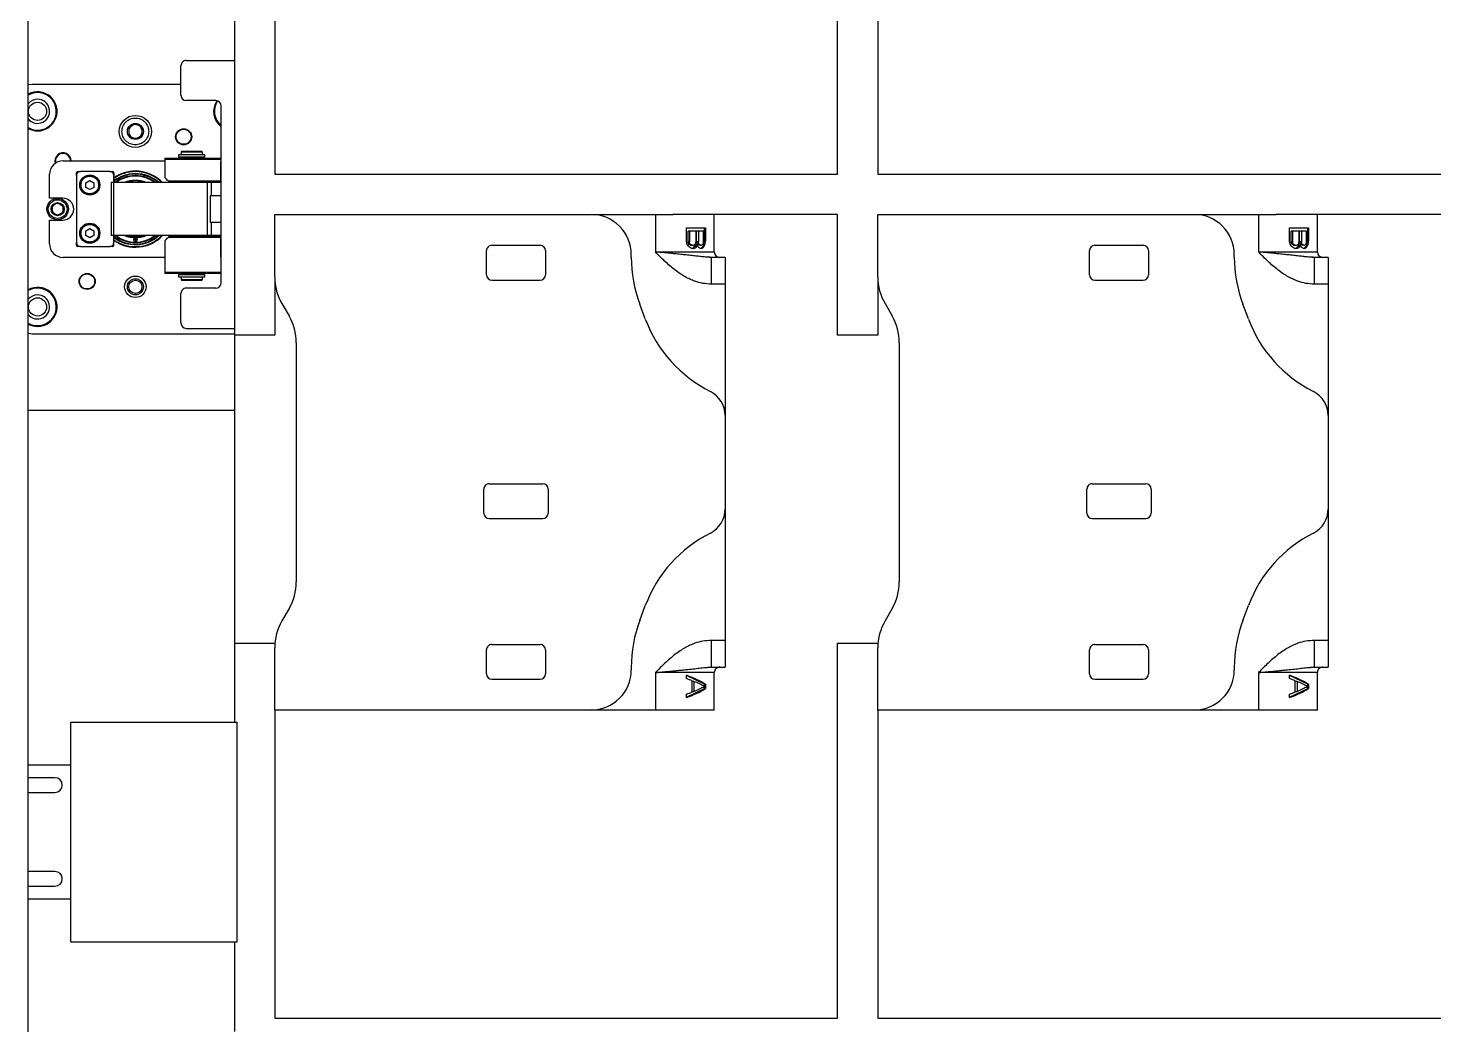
# Model space of a CAD drawing. Header units: millimetres. Extents: x 914 to 910632, y -176 to 682692.
# Drawn here: x 2352.36 to 2360.64, y 1805.69 to 1811.55 of the extents above; entities that cross this region are included whole.
import ezdxf

# ---------------------------------------------------------------- set-up
doc = ezdxf.new("R2010")
doc.units = ezdxf.units.MM
doc.layers.add('画图', color=3, linetype='Continuous', lineweight=30)

# ---------------------------------------------------------------- blocks, each defined once
blk = doc.blocks.new('SDHGSJH')
at = {"color": 7, "linetype": 'Continuous', "lineweight": 30}
for p, q in [((1100, 329.05), (1100, -342.29)), ((1023, 273.71), (1023, 307.21)), ((783, 302.21), (573, 302.21)), ((783, 187.21), (783, 302.21)), ((798, 302.21), (798, 162.21)), ((1008, 302.21), (798, 302.21)), ((1008, 187.21), (1008, 302.21)), ((1022.02, 273.71), (1022.02, 191.71)), ((1084.02, 273.71), (1022.02, 273.71)), ((1084.02, 273.71), (1084.02, 191.71)), ((1100, 257.71), (1084.02, 257.71)), ((1100, 252.96), (1090.02, 252.96)), ((1090.02, 247.46), (1100, 247.46)), ((1100, 217.96), (1090.02, 217.96)), ((1090.02, 212.46), (1100, 212.46)), ((1100, 207.71), (1084.02, 207.71)), ((1084.02, 191.71), (1022.02, 191.71)), ((1023, 162.21), (1023, 191.71)), ((619, 187.21), (619, 173.21)), ((619, 187.21), (641, 187.21)), ((641, 173.21), (641, 187.21)), ((641, 187.21), (665, 187.21)), ((665, 187.21), (783, 187.21)), ((783, 187.21), (783, 163.93)), ((844, 187.21), (844, 173.21)), ((844, 187.21), (866, 187.21)), ((866, 173.21), (866, 187.21)), ((866, 187.21), (890, 187.21)), ((890, 187.21), (1008, 187.21)), ((1008, 187.21), (1008, 163.93)), ((622.32, 177.55), (622.32, 179.21)), ((622.32, 179.21), (622.62, 179.21)), ((629.39, 182.4), (622.62, 179.21)), ((622.62, 179.21), (622.62, 177.55)), ((626.61, 176.5), (626.61, 180.25)), ((627.27, 180.25), (626.61, 180.25)), ((627.27, 180.46), (627.27, 176.3)), ((629.39, 182.55), (629.39, 181.3)), ((847.32, 177.55), (847.32, 179.21)), ((847.32, 179.21), (847.62, 179.21)), ((854.39, 182.4), (847.62, 179.21)), ((847.62, 179.21), (847.62, 177.55)), ((851.61, 176.5), (851.61, 180.25)), ((852.27, 180.25), (851.61, 180.25)), ((852.27, 180.46), (852.27, 176.3)), ((854.39, 182.55), (854.39, 181.3)), ((622.62, 177.55), (622.32, 177.55)), ((622.62, 177.55), (629.39, 174.35)), ((626.61, 176.5), (627.27, 176.5)), ((629.39, 175.46), (629.39, 174.21)), ((682, 164.71), (682, 173.71)), ((702, 175.71), (684, 175.71)), ((704, 173.71), (704, 164.71)), ((847.62, 177.55), (847.32, 177.55)), ((847.62, 177.55), (854.39, 174.35)), ((851.61, 176.5), (852.27, 176.5)), ((854.39, 175.46), (854.39, 174.21)), ((907, 164.71), (907, 173.71)), ((927, 175.71), (909, 175.71)), ((929, 173.71), (929, 164.71)), ((620.22, 171.21), (615, 171.21)), ((615, 161.21), (615, 171.21)), ((621.67, 171.27), (620.22, 171.02)), ((620.22, 161.21), (620.22, 171.21)), ((621.62, 171.29), (620.54, 171.23)), ((650, 171.28), (650, 172.21)), ((845.22, 171.21), (840, 171.21)), ((840, 161.21), (840, 171.21)), ((846.67, 171.27), (845.22, 171.02)), ((845.22, 161.21), (845.22, 171.21)), ((846.62, 171.29), (845.54, 171.23)), ((875, 171.28), (875, 172.21)), ((615, 161.21), (620.22, 161.21)), ((615, 112.21), (615, 161.21)), ((702, 162.71), (684, 162.71)), ((798, 162.21), (783, 162.21)), ((840, 161.21), (845.22, 161.21)), ((840, 112.21), (840, 161.21)), ((927, 162.71), (909, 162.71)), ((1023, 162.21), (1008, 162.21)), ((1023, 47.21), (1023, 162.21)), ((646.82, 153.72), (644.75, 148.2)), ((777.68, 149.35), (780.32, 153.93)), ((871.82, 153.72), (869.75, 148.2)), ((1002.68, 149.35), (1005.32, 153.93)), ((775, 50.07), (775, 139.35)), ((1000, 50.07), (1000, 139.35)), ((703, 115.71), (683, 115.71)), ((928, 115.71), (908, 115.71)), ((615, 77.21), (615, 112.21)), ((681, 104.71), (681, 113.71)), ((705, 113.71), (705, 104.71)), ((840, 77.21), (840, 112.21)), ((906, 104.71), (906, 113.71)), ((930, 113.71), (930, 104.71)), ((703, 102.71), (683, 102.71)), ((928, 102.71), (908, 102.71)), ((615, 28.21), (615, 77.21)), ((840, 28.21), (840, 77.21)), ((1100, 75.21), (1023, 75.21)), ((783, 25.5), (783, 47.21)), ((783, 47.21), (798, 47.21)), ((798, 47.21), (798, 2.21)), ((1008, 25.5), (1008, 47.21)), ((1008, 47.21), (1023, 47.21)), ((1023, -152.79), (1023, 47.21)), ((1098.5, 46.71), (1023, 46.71)), ((1041, 44.71), (1023, 44.71)), ((1043, 42.71), (1043, 31.71)), ((1100, 46.57), (1098.5, 46.71)), ((644.75, 41.22), (646.82, 35.7)), ((780.32, 35.5), (777.68, 40.07)), ((869.75, 41.22), (871.82, 35.7)), ((1005.32, 35.5), (1002.68, 40.07)), ((615, 28.21), (620.22, 28.21)), ((615, 18.21), (615, 28.21)), ((620.22, 18.21), (620.22, 28.21)), ((702, 26.71), (684, 26.71)), ((840, 28.21), (845.22, 28.21)), ((840, 18.21), (840, 28.21)), ((845.22, 18.21), (845.22, 28.21)), ((927, 26.71), (909, 26.71)), ((1028, 27.71), (1028, -38.29)), ((1030, 29.71), (1041, 29.71)), ((1035.23, 26.71), (1035.02, 26.51)), ((1035.02, 26.51), (1035.02, 25.46)), ((1042.97, 26.51), (1035.02, 26.51)), ((1042.78, 26.71), (1035.23, 26.71)), ((1042.97, 26.51), (1042.78, 26.71)), ((1042.97, 25.46), (1042.97, 26.51)), ((682, 15.71), (682, 24.71)), ((704, 24.71), (704, 15.71)), ((783, 25.5), (783, 2.21)), ((907, 15.71), (907, 24.71)), ((929, 24.71), (929, 15.71)), ((1008, 25.5), (1008, 2.21)), ((1028, 24.21), (1049, 24.21)), ((1049, 23.71), (1028, 23.71)), ((1034.12, 25.46), (1034.12, 24.66)), ((1043.88, 25.46), (1034.12, 25.46)), ((1043.88, 24.66), (1034.12, 24.66)), ((1035.02, 24.46), (1035.02, 24.21)), ((1042.97, 24.46), (1035.02, 24.46)), ((1035.25, 24.66), (1035.25, 24.46)), ((1042.75, 24.46), (1042.75, 24.66)), ((1042.97, 24.21), (1042.97, 24.46)), ((1043.88, 24.66), (1043.88, 25.46)), ((1049, 23.71), (1049, 24.21)), ((1049, 12), (1049, 23.71)), ((615, 18.21), (620.22, 18.21)), ((619, 16.21), (619, 2.21)), ((620.22, 18.4), (621.67, 18.15)), ((641, 2.21), (641, 16.21)), ((650, 18.15), (650, 17.21)), ((840, 18.21), (845.22, 18.21)), ((844, 16.21), (844, 2.21)), ((845.22, 18.4), (846.67, 18.15)), ((866, 2.21), (866, 16.21)), ((875, 18.15), (875, 17.21)), ((1028.28, 17.86), (1028, 18.15)), ((1028, 17.86), (1028.28, 17.86)), ((1028.28, 10.86), (1028.28, 17.86)), ((1049, 18.21), (1087, 18.21)), ((622.32, 7.21), (622.32, 12.21)), ((622.62, 12.21), (622.32, 12.21)), ((622.77, 13.25), (622.43, 13.25)), ((622.77, 13.25), (622.62, 12.21)), ((622.62, 12.21), (622.62, 7.21)), ((623.22, 14.09), (622.77, 13.25)), ((623.22, 14.09), (622.79, 14.09)), ((623.04, 12.42), (623.04, 8.46)), ((623.82, 14.71), (623.22, 14.09)), ((623.82, 14.71), (623.29, 14.71)), ((623.68, 14.92), (624.22, 14.92)), ((624.08, 13.67), (623.81, 13.67)), ((624.24, 14.91), (623.82, 14.71)), ((624.08, 13.67), (624.72, 13.67)), ((624.5, 13.46), (625.17, 13.46)), ((624.72, 13.67), (625.17, 13.46)), ((624.78, 13.05), (625.47, 13.05)), ((624.93, 8.46), (624.93, 12.42)), ((624.93, 12.42), (625.62, 12.42)), ((625.17, 13.46), (625.47, 13.05)), ((625.37, 13.67), (625.52, 14.09)), ((625.37, 13.67), (626.08, 13.67)), ((625.47, 13.05), (625.62, 12.42)), ((626.23, 14.09), (625.52, 14.09)), ((625.62, 12.42), (625.62, 8.46)), ((625.82, 12.42), (625.82, 8.46)), ((626.23, 14.09), (626.08, 13.67)), ((626.83, 14.71), (626.14, 14.71)), ((626.83, 14.71), (626.23, 14.09)), ((626.61, 14.92), (627.44, 14.92)), ((627.27, 13.67), (626.78, 13.67)), ((627.28, 14.92), (626.83, 14.71)), ((627.88, 13.67), (627.27, 13.67)), ((627.78, 13.46), (628.33, 13.46)), ((627.88, 13.67), (628.33, 13.46)), ((628.13, 13.05), (628.63, 13.05)), ((628.3, 8.46), (628.3, 12.42)), ((628.3, 12.42), (628.78, 12.42)), ((628.33, 13.46), (628.63, 13.05)), ((628.63, 13.05), (628.78, 12.42)), ((628.78, 12.42), (628.78, 8.46)), ((629.39, 12.21), (629.39, 7.21)), ((702, 13.71), (684, 13.71)), ((847.32, 7.21), (847.32, 12.21)), ((847.62, 12.21), (847.32, 12.21)), ((847.77, 13.25), (847.43, 13.25)), ((847.77, 13.25), (847.62, 12.21)), ((847.62, 12.21), (847.62, 7.21)), ((848.22, 14.09), (847.77, 13.25)), ((848.22, 14.09), (847.79, 14.09)), ((848.04, 12.42), (848.04, 8.46)), ((848.82, 14.71), (848.22, 14.09)), ((848.82, 14.71), (848.29, 14.71)), ((848.68, 14.92), (849.22, 14.92)), ((849.08, 13.67), (848.81, 13.67)), ((849.24, 14.91), (848.82, 14.71)), ((849.08, 13.67), (849.72, 13.67)), ((849.5, 13.46), (850.17, 13.46)), ((849.72, 13.67), (850.17, 13.46)), ((849.78, 13.05), (850.47, 13.05)), ((849.93, 8.46), (849.93, 12.42)), ((849.93, 12.42), (850.62, 12.42)), ((850.17, 13.46), (850.47, 13.05)), ((850.37, 13.67), (850.52, 14.09)), ((850.37, 13.67), (851.08, 13.67)), ((850.47, 13.05), (850.62, 12.42)), ((851.23, 14.09), (850.52, 14.09)), ((850.62, 12.42), (850.62, 8.46)), ((850.82, 12.42), (850.82, 8.46)), ((851.23, 14.09), (851.08, 13.67)), ((851.83, 14.71), (851.14, 14.71)), ((851.83, 14.71), (851.23, 14.09)), ((851.61, 14.92), (852.44, 14.92)), ((852.27, 13.67), (851.78, 13.67)), ((852.28, 14.92), (851.83, 14.71)), ((852.88, 13.67), (852.27, 13.67)), ((852.78, 13.46), (853.33, 13.46)), ((852.88, 13.67), (853.33, 13.46)), ((853.13, 13.05), (853.63, 13.05)), ((853.3, 8.46), (853.3, 12.42)), ((853.3, 12.42), (853.78, 12.42)), ((853.33, 13.46), (853.63, 13.05)), ((853.63, 13.05), (853.78, 12.42)), ((853.78, 12.42), (853.78, 8.46)), ((854.39, 12.21), (854.39, 7.21)), ((927, 13.71), (909, 13.71)), ((1028, 10.58), (1028.28, 10.86)), ((1028, 10.86), (1028.28, 10.86)), ((1028.18, 10.76), (1047.81, 10.76)), ((1047.4, 10.26), (1047.81, 10.76)), ((1068, 13.71), (1068, 12.71)), ((1068, 12.71), (1068, 10.11)), ((1068.5, 14.21), (1069.5, 14.21)), ((1080.5, 14.21), (1069.5, 14.21)), ((1075.5, 10.08), (1077, 10.94)), ((1077, 10.94), (1078.5, 10.08)), ((1080.5, 14.21), (1081.5, 14.21)), ((1082, 13.71), (1082, 12.71)), ((1082, -12.29), (1082, 12.71)), ((1092, 13.21), (1092, 4.31)), ((629.39, 7.21), (622.32, 7.21)), ((623.04, 8.46), (624.93, 8.46)), ((624.93, 8.46), (625.62, 8.46)), ((625.82, 8.46), (628.3, 8.46)), ((628.3, 8.46), (628.78, 8.46)), ((854.39, 7.21), (847.32, 7.21)), ((848.04, 8.46), (849.93, 8.46)), ((849.93, 8.46), (850.62, 8.46)), ((850.82, 8.46), (853.3, 8.46)), ((853.3, 8.46), (853.78, 8.46)), ((1047.4, 10.26), (1028, 10.26)), ((1028, 10.11), (1031.78, 10.11)), ((1031.78, 5.21), (1031.78, 10.11)), ((1031.78, 10.11), (1033.04, 10.11)), ((1033.04, 10.11), (1033.04, -9.69)), ((1033.04, 10.11), (1067.99, 10.11)), ((1035.02, 10.26), (1035.02, 10.11)), ((1042.97, 10.11), (1042.97, 10.26)), ((1047.28, 10.11), (1047.4, 10.26)), ((1067.99, 10.11), (1067.99, -9.69)), ((1067.99, 10.11), (1069.05, 10.11)), ((1069.05, -9.69), (1069.05, 10.11)), ((1075.5, 8.35), (1075.5, 10.08)), ((1077, 7.48), (1075.5, 8.35)), ((1078.5, 8.35), (1077, 7.48)), ((1078.5, 10.08), (1078.5, 8.35)), ((573, 2.21), (634.44, 2.21)), ((641, 2.21), (634.44, 2.21)), ((665, 2.21), (641, 2.21)), ((783, 2.21), (665, 2.21)), ((798, 2.21), (859.44, 2.21)), ((866, 2.21), (859.44, 2.21)), ((890, 2.21), (866, 2.21)), ((1008, 2.21), (890, 2.21)), ((1028, 5.21), (1031.78, 5.21)), ((1031.78, 5.21), (1032.09, 5.21)), ((1032.09, -4.79), (1032.09, 5.21)), ((1092, 4.31), (1087.1, 4.31)), ((1028, -4.79), (1031.78, -4.79)), ((1031.78, -9.69), (1031.78, -4.79)), ((1031.78, -4.79), (1032.09, -4.79)), ((1087.1, -3.89), (1092, -3.89)), ((1092, -3.89), (1092, -12.79)), ((1028, -9.69), (1031.78, -9.69)), ((1028, -9.84), (1047.4, -9.84)), ((1028.28, -10.44), (1028, -10.15)), ((1028.28, -10.44), (1028, -10.44)), ((1047.81, -10.34), (1028.18, -10.34)), ((1028.28, -17.44), (1028.28, -10.44)), ((1031.78, -9.69), (1033.04, -9.69)), ((1033.04, -9.69), (1067.99, -9.69)), ((1035.02, -9.69), (1035.02, -9.84)), ((1042.97, -9.84), (1042.97, -9.69)), ((1047.4, -9.84), (1047.28, -9.69)), ((1047.81, -10.34), (1047.4, -9.84)), ((1067.99, -9.69), (1069.05, -9.69)), ((1068, -9.69), (1068, -12.29)), ((1075.5, -7.92), (1077, -7.06)), ((1075.5, -9.65), (1075.5, -7.92)), ((1077, -10.52), (1075.5, -9.65)), ((1077, -7.06), (1078.5, -7.92)), ((1078.5, -9.65), (1077, -10.52)), ((1078.5, -7.92), (1078.5, -9.65)), ((783, -12.79), (573, -12.79)), ((783, -127.79), (783, -12.79)), ((1008, -12.79), (798, -12.79)), ((798, -12.79), (798, -152.79)), ((1008, -127.79), (1008, -12.79)), ((1049, -18.29), (1049, -11.57)), ((1068, -13.29), (1068, -12.29)), ((1069.5, -13.79), (1068.5, -13.79)), ((1069.5, -13.79), (1080.5, -13.79)), ((1081.5, -13.79), (1080.5, -13.79)), ((1082, -12.29), (1082, -13.29)), ((1028, -17.72), (1028.28, -17.44)), ((1028.28, -17.44), (1028, -17.44)), ((1028, -18.29), (1049, -18.29)), ((1049, -18.79), (1028, -18.79)), ((1034.12, -19.24), (1034.12, -20.04)), ((1034.12, -19.24), (1043.88, -19.24)), ((1034.12, -20.04), (1043.88, -20.04)), ((1035.02, -18.79), (1035.02, -19.04)), ((1035.02, -19.04), (1042.97, -19.04)), ((1035.02, -20.04), (1035.02, -21.09)), ((1035.25, -19.04), (1035.25, -19.24)), ((1042.75, -19.24), (1042.75, -19.04)), ((1042.97, -19.04), (1042.97, -18.79)), ((1042.97, -21.09), (1042.97, -20.04)), ((1043.88, -20.04), (1043.88, -19.24)), ((1087, -17.79), (1049, -17.79)), ((1049, -18.79), (1049, -18.29)), ((1035.02, -21.09), (1035.23, -21.29)), ((1035.02, -21.09), (1042.97, -21.09)), ((1035.23, -21.29), (1042.78, -21.29)), ((1042.78, -21.29), (1042.97, -21.09)), ((1030, -40.29), (1041, -40.29)), ((1043, -42.29), (1043, -53.29)), ((1043, -46.29), (1098.5, -46.29)), ((1098.5, -46.29), (1100, -46.15)), ((1041, -55.29), (1023, -55.29))]:
    blk.add_line(p, q, dxfattribs=at)
at = {"color": 8, "linetype": 'Continuous', "lineweight": 30}
for p, q in [((619, 173.21), (641, 173.21)), ((620.55, 171.23), (621.73, 171.28)), ((844, 173.21), (866, 173.21)), ((845.55, 171.23), (846.73, 171.28)), ((641, 16.21), (619, 16.21)), ((866, 16.21), (844, 16.21))]:
    blk.add_line(p, q, dxfattribs=at)
at = {"color": 7, "linetype": 'Continuous', "lineweight": 30, "flags": 128}
for points in [[(1060, 10.71), (1058.07, 10.53), (1056.5, 10.11)], [(1060, 10.51), (1058.11, 10.34), (1057.16, 10.11)], [(1063.5, 10.11), (1061.93, 10.53), (1060, 10.71)], [(1062.84, 10.11), (1061.89, 10.34), (1060, 10.51)]]:
    blk.add_lwpolyline(points, dxfattribs=at)
at = {"color": 7, "linetype": 'Continuous', "lineweight": 30}
for centre, radius in [((1096.5, 36.71), 3.4), ((1060, 29.21), 4), ((1060, 29.21), 3), ((1060, 29.21), 2.46), ((1078, 27.21), 3), ((1078, 27.21), 2.8), ((1060, 11.71), 0.625), ((1077, 9.21), 3.75), ((1077, 9.21), 3.5), ((1089, 0.21), 4), ((1089, 0.21), 3.5), ((1089, 0.21), 2.45), ((1077, -8.79), 3.75), ((1077, -8.79), 3.5), ((1042, -26.79), 3), ((1042, -26.79), 2.8), ((1060, -28.79), 6), ((1060, -28.79), 3), ((1096.5, -36.29), 3.4)]:
    blk.add_circle(centre, radius, dxfattribs=at)
for centre, radius, start, end in [((1090.02, 250.21), 2.75, 90, 270), ((1090.02, 215.21), 2.75, 90, 270), ((665, 172.21), 15, 90, 180), ((890, 172.21), 15, 90, 180), ((684, 173.71), 2, 90, 180), ((702, 173.71), 2, 0, 90), ((909, 173.71), 2, 90, 180), ((927, 173.71), 2, 0, 90), ((617, 173.21), 2, 270, 0), ((600, 171.28), 50, 339.444, 0), ((842, 173.21), 2, 270, 0), ((825, 171.28), 50, 339.444, 0), ((684, 164.71), 2, 180, 270), ((702, 164.71), 2, 270, 0), ((763, 163.93), 20, 330, 0), ((909, 164.71), 2, 180, 270), ((927, 164.71), 2, 270, 0), ((988, 163.93), 20, 330, 0), ((597.93, 165.76), 50, 296.8187, 339.444), ((795, 139.35), 20, 150, 180), ((822.93, 165.76), 50, 296.8187, 339.444), ((1020, 139.35), 20, 150, 180), ((625, 112.21), 10, 116.8187, 180), ((850, 112.21), 10, 116.8187, 180), ((683, 113.71), 2, 90, 180), ((703, 113.71), 2, 0, 90), ((908, 113.71), 2, 90, 180), ((928, 113.71), 2, 0, 90), ((683, 104.71), 2, 180, 270), ((703, 104.71), 2, 270, 0), ((908, 104.71), 2, 180, 270), ((928, 104.71), 2, 270, 0), ((625, 77.21), 10, 180, 243.1813), ((850, 77.21), 10, 180, 243.1813), ((597.93, 23.67), 50, 20.556, 63.1813), ((822.93, 23.67), 50, 20.556, 63.1813), ((795, 50.07), 20, 180, 210), ((1020, 50.07), 20, 180, 210), ((1041, 42.71), 2, 0, 90), ((1096.5, 36.71), 7.3, 90, 298.6496), ((1096.5, 36.71), 7, 60, 270), ((1096.5, 36.71), 7.3, 61.3504, 90), ((1096.5, 36.71), 4.5, 38.9424, 270), ((600, 18.15), 50, 0, 20.556), ((763, 25.5), 20, 0, 30), ((825, 18.15), 50, 0, 20.556), ((988, 25.5), 20, 0, 30), ((1041, 31.71), 2, 270, 0), ((1096.5, 36.71), 4.5, 270, 321.0576), ((684, 24.71), 2, 90, 180), ((702, 24.71), 2, 0, 90), ((909, 24.71), 2, 90, 180), ((927, 24.71), 2, 0, 90), ((1030, 27.71), 2, 90, 180), ((1096.5, 36.71), 7, 270, 300), ((617, 16.21), 2, 0, 90), ((665, 17.21), 15, 180, 270), ((842, 16.21), 2, 0, 90), ((890, 17.21), 15, 180, 270), ((1087, 13.21), 5, 0, 90), ((684, 15.71), 2, 180, 270), ((702, 15.71), 2, 270, 0), ((909, 15.71), 2, 180, 270), ((927, 15.71), 2, 270, 0), ((1060, 0.21), 16.12, 133.0301, 139.1208), ((1060, 0.21), 14.19, 55.6771, 135.7514), ((1060, 0.21), 14, 55.1501, 134.9971), ((1060, 0.21), 13.25, 52.8594, 131.6542), ((1060, 0.21), 13.05, 52.1913, 130.6572), ((1060, 0.21), 12.5, 52.3728, 127.6272), ((1060, 0.21), 12.3, 53.5985, 126.4015), ((1060, 0.21), 10.7, 90, 112.2964), ((1060, 0.21), 10.7, 67.7036, 90), ((1068.5, 13.71), 0.5, 90, 180), ((1069.5, 12.71), 1.5, 90, 180), ((1080.5, 12.71), 1.5, 0, 90), ((1081.5, 13.71), 0.5, 0, 90), ((1060, 0.21), 10.1, 78.5788, 101.4212), ((1087.1, 0.21), 4.1, 90, 270), ((1089, 0.21), 2.08, 135.4517, 164.5483), ((1089, 0.21), 2.08, 75.4517, 104.5483), ((1089, 0.21), 2.08, 15.4517, 44.5483), ((1089, 0.21), 2.08, 195.4517, 224.5483), ((1089, 0.21), 2.08, 255.4517, 284.5483), ((1089, 0.21), 2.08, 315.4517, 344.5483), ((1060, 0.21), 16.12, 220.8792, 226.9699), ((1060, 0.21), 14.19, 224.2486, 270), ((1060, 0.21), 14, 225.0029, 270), ((1060, 0.21), 13.25, 228.3458, 270), ((1060, 0.21), 13.05, 229.3428, 270), ((1060, 0.21), 12.5, 232.3728, 270), ((1060, 0.21), 12.3, 233.5985, 270), ((1060, 0.21), 10.7, 247.7036, 292.2964), ((1060, 0.21), 10.5, 250.537, 289.463), ((1060, 0.21), 12.3, 270, 306.4015), ((1060, 0.21), 12.5, 270, 307.6272), ((1060, 0.21), 13.05, 270, 307.8087), ((1060, 0.21), 13.25, 270, 307.1406), ((1060, 0.21), 14, 270, 304.8499), ((1060, 0.21), 14.19, 270, 304.3229), ((1069.5, -12.29), 1.5, 180, 270), ((1068.5, -13.29), 0.5, 180, 270), ((1080.5, -12.29), 1.5, 270, 0), ((1081.5, -13.29), 0.5, 270, 0), ((1087, -12.79), 5, 270, 0), ((1087, -17.79), 3, 180, 17.4576), ((1087, -17.79), 2.8, 180, 270), ((1087, -17.79), 2.8, 270, 16.2602), ((1060, -28.79), 2.55, 71.3649, 108.6351), ((1023.5, -36.29), 7.3, 327.0987, 51.9435), ((1023.5, -36.29), 7, 326.3138, 49.9948), ((1060, -28.79), 2.55, 131.3649, 168.6351), ((1060, -28.79), 2.55, 191.3649, 228.6351), ((1060, -28.79), 2.55, 251.3649, 288.6351), ((1060, -28.79), 2.55, 11.3649, 48.6351), ((1060, -28.79), 2.55, 311.3649, 348.6351), ((1096.5, -36.29), 7.3, 90, 298.6496), ((1096.5, -36.29), 7, 60, 270), ((1096.5, -36.29), 7.3, 61.3504, 90), ((1096.5, -36.29), 4.5, 38.9424, 270), ((1030, -38.29), 2, 180, 270), ((1041, -42.29), 2, 0, 90), ((1096.5, -36.29), 4.5, 270, 321.0576), ((1096.5, -36.29), 7, 270, 300), ((1041, -53.29), 2, 270, 0)]:
    blk.add_arc(centre, radius, start, end, dxfattribs=at)
for centre, major_axis, ratio, start_param, end_param in [((641, 180.88), (-21.97, -5.46), 0.222648, 5.213182, 5.671735), ((641, 179.73), (-21.97, -5.34), 0.218533, 5.372125, 5.634447), ((641, 179.66), (-21.97, -5.34), 0.218533, 5.215446, 5.333273), ((866, 180.88), (-21.97, -5.46), 0.222648, 5.213182, 5.671735), ((866, 179.73), (-21.97, -5.34), 0.218533, 5.372125, 5.634447), ((866, 179.66), (-21.97, -5.34), 0.218533, 5.215446, 5.333273), ((641, 175.88), (-21.97, 5.46), 0.222648, 0.611451, 1.070003), ((641, 177.02), (-21.97, 5.34), 0.218533, 0.648739, 0.91106), ((641, 177.09), (-21.97, 5.34), 0.218533, 0.949912, 1.067739), ((866, 175.88), (-21.97, 5.46), 0.222648, 0.611451, 1.070003), ((866, 177.02), (-21.97, 5.34), 0.218533, 0.648739, 0.91106), ((866, 177.09), (-21.97, 5.34), 0.218533, 0.949912, 1.067739), ((641, 36.69), (-15.88, -107.68), 0.141419, 4.952593, 4.962513), ((641, 19.5), (-19.09, -27.72), 0.394462, 5.167401, 5.197033), ((641, 17.13), (-21.33, -13.87), 0.388181, 5.400959, 5.440213), ((641, 23.36), (-16.43, -64.52), 0.226815, 4.930336, 4.940141), ((641, 16.48), (-20.41, -19.81), 0.414084, 5.256307, 5.275871), ((641, 15.79), (-21.97, -5.34), 0.218533, 5.565909, 5.595193), ((641, 14.47), (-21.97, -5.34), 0.218533, 5.556172, 5.585418), ((641, 13.01), (-21.97, 5.34), 0.218533, 0.746457, 0.775559), ((641, 14.33), (-21.97, 5.34), 0.218533, 0.756165, 0.785246), ((641, 12.11), (-20.41, 19.81), 0.414084, 1.10467, 1.12404), ((641, 13.85), (-21.33, 13.87), 0.388181, 0.97948, 1.018189), ((641, 10.23), (16.43, -64.52), 0.226815, 4.611168, 4.620846), ((641, 13.46), (17.41, -42.73), 0.314774, 4.570346, 4.580018), ((641, 14.01), (-21.33, -13.87), 0.388181, 5.206955, 5.245653), ((641, 10.86), (-16.43, -64.52), 0.226815, 4.736221, 4.745896), ((641, 12.32), (-20.41, -19.81), 0.414084, 5.062395, 5.081756), ((641, 14.4), (-21.97, -5.34), 0.218533, 5.372125, 5.401189), ((641, 13.08), (-21.97, -5.34), 0.218533, 5.362425, 5.391506), ((641, 14.47), (-21.97, 5.34), 0.218533, 0.949912, 0.979159), ((641, 15.79), (-21.97, 5.34), 0.218533, 0.959649, 0.988933), ((641, 16.48), (-20.41, 19.81), 0.414084, 1.30827, 1.327833), ((641, 17.13), (-21.33, 13.87), 0.388181, 1.183167, 1.22242), ((641, 23.36), (16.43, -64.52), 0.226815, 4.814961, 4.824766), ((641, 19.5), (19.09, -27.72), 0.394462, 4.636825, 4.666457), ((641, 36.69), (15.88, -107.68), 0.141419, 4.910897, 4.920817), ((866, 36.69), (-15.88, -107.68), 0.141419, 4.952593, 4.962513), ((866, 19.5), (-19.09, -27.72), 0.394462, 5.167401, 5.197033), ((866, 17.13), (-21.33, -13.87), 0.388181, 5.400959, 5.440213), ((866, 23.36), (-16.43, -64.52), 0.226815, 4.930336, 4.940141), ((866, 16.48), (-20.41, -19.81), 0.414084, 5.256307, 5.275871), ((866, 15.79), (-21.97, -5.34), 0.218533, 5.565909, 5.595193), ((866, 14.47), (-21.97, -5.34), 0.218533, 5.556172, 5.585418), ((866, 13.01), (-21.97, 5.34), 0.218533, 0.746457, 0.775559), ((866, 14.33), (-21.97, 5.34), 0.218533, 0.756165, 0.785246), ((866, 12.11), (-20.41, 19.81), 0.414084, 1.10467, 1.12404), ((866, 13.85), (-21.33, 13.87), 0.388181, 0.97948, 1.018189), ((866, 10.23), (16.43, -64.52), 0.226815, 4.611168, 4.620846), ((866, 13.46), (17.41, -42.73), 0.314774, 4.570346, 4.580018), ((866, 14.01), (-21.33, -13.87), 0.388181, 5.206955, 5.245653), ((866, 10.86), (-16.43, -64.52), 0.226815, 4.736221, 4.745896), ((866, 12.32), (-20.41, -19.81), 0.414084, 5.062395, 5.081756), ((866, 14.4), (-21.97, -5.34), 0.218533, 5.372125, 5.401189), ((866, 13.08), (-21.97, -5.34), 0.218533, 5.362425, 5.391506), ((866, 14.47), (-21.97, 5.34), 0.218533, 0.949912, 0.979159), ((866, 15.79), (-21.97, 5.34), 0.218533, 0.959649, 0.988933), ((866, 16.48), (-20.41, 19.81), 0.414084, 1.30827, 1.327833), ((866, 17.13), (-21.33, 13.87), 0.388181, 1.183167, 1.22242), ((866, 23.36), (16.43, -64.52), 0.226815, 4.814961, 4.824766), ((866, 19.5), (19.09, -27.72), 0.394462, 4.636825, 4.666457), ((866, 36.69), (15.88, -107.68), 0.141419, 4.910897, 4.920817)]:
    blk.add_ellipse(centre, major_axis=major_axis, ratio=ratio, start_param=start_param, end_param=end_param, dxfattribs=at)
for points, knots in [([(620.22, 161.21), (621.24, 161.27), (623.3, 161.38), (625.92, 162.13), (628.12, 163.02), (629.95, 163.97), (631.83, 165.13), (633.73, 166.5), (635.62, 168.06), (637.42, 169.69), (639.2, 171.41), (640.38, 172.6), (641, 173.21)], [0, 0, 0, 0, 0.124884, 0.249809, 0.329578, 0.412736, 0.499847, 0.598905, 0.697884, 0.796583, 0.894155, 1, 1, 1, 1]), ([(845.22, 161.21), (846.24, 161.27), (848.3, 161.38), (850.92, 162.13), (853.12, 163.02), (854.95, 163.97), (856.83, 165.13), (858.73, 166.5), (860.62, 168.06), (862.42, 169.69), (864.2, 171.41), (865.38, 172.6), (866, 173.21)], [0, 0, 0, 0, 0.1248842, 0.2498093, 0.3295781, 0.4127365, 0.4998454, 0.5989033, 0.6978817, 0.7965828, 0.8941547, 1, 1, 1, 1]), ([(620.22, 28.21), (621.24, 28.15), (623.3, 28.04), (625.92, 27.29), (628.12, 26.4), (629.95, 25.46), (631.83, 24.3), (633.73, 22.92), (635.62, 21.37), (637.42, 19.74), (639.2, 18.01), (640.38, 16.83), (641, 16.21)], [0, 0, 0, 0, 0.124884, 0.249808, 0.329578, 0.412737, 0.499845, 0.598903, 0.697884, 0.796583, 0.894151, 1, 1, 1, 1]), ([(845.22, 28.21), (846.24, 28.15), (848.3, 28.04), (850.92, 27.29), (853.12, 26.4), (854.95, 25.46), (856.83, 24.3), (858.73, 22.92), (860.62, 21.37), (862.42, 19.74), (864.2, 18.01), (865.38, 16.83), (866, 16.21)], [0, 0, 0, 0, 0.124884, 0.249808, 0.329578, 0.412737, 0.499843, 0.598901, 0.697882, 0.796583, 0.894151, 1, 1, 1, 1]), ([(620.22, 18.21), (620.77, 18.19), (621.9, 18.16), (623.64, 17.97), (625.45, 17.77), (627.42, 17.54), (629.13, 17.36), (630.55, 17.21), (631.57, 17.1), (632.67, 16.99), (633.87, 16.87), (635.5, 16.72), (637.87, 16.5), (639.85, 16.32), (641, 16.21)], [0, 0, 0, 0, 0.097751, 0.197308, 0.294105, 0.391164, 0.500035, 0.543944, 0.590909, 0.640921, 0.693982, 0.750089, 0.854593, 1, 1, 1, 1]), ([(845.22, 18.21), (845.77, 18.19), (846.9, 18.16), (848.64, 17.97), (850.45, 17.77), (852.42, 17.54), (854.13, 17.36), (855.55, 17.21), (856.57, 17.1), (857.67, 16.99), (858.87, 16.87), (860.5, 16.72), (862.87, 16.5), (864.85, 16.32), (866, 16.21)], [0, 0, 0, 0, 0.097751, 0.197308, 0.294103, 0.391162, 0.500035, 0.543944, 0.590909, 0.640919, 0.693982, 0.750089, 0.854593, 1, 1, 1, 1]), ([(1059.87, 11.71), (1059.88, 11.73), (1059.88, 11.76), (1059.91, 11.8), (1059.95, 11.83), (1059.98, 11.84), (1060, 11.84)], [0, 0, 0, 0, 0.250815, 0.500141, 0.750982, 1, 1, 1, 1]), ([(1060.12, 11.71), (1060.12, 11.7), (1060.12, 11.67), (1060.1, 11.64), (1060.08, 11.62), (1060.06, 11.6), (1060.02, 11.59), (1059.99, 11.59), (1059.96, 11.59), (1059.93, 11.61), (1059.9, 11.63), (1059.88, 11.66), (1059.88, 11.7), (1059.87, 11.71)], [0, 0, 0, 0, 0.125481, 0.186797, 0.250312, 0.376409, 0.43769, 0.500355, 0.626548, 0.687864, 0.750754, 0.876257, 1, 1, 1, 1]), ([(1060, 11.84), (1060.02, 11.84), (1060.05, 11.83), (1060.09, 11.8), (1060.12, 11.76), (1060.12, 11.73), (1060.12, 11.71)], [0, 0, 0, 0, 0.250884, 0.499775, 0.751028, 1, 1, 1, 1]), ([(1073.7, 9.21), (1073.74, 9.63), (1073.81, 10.27), (1074.22, 11.04), (1074.65, 11.56), (1075.18, 11.99), (1075.94, 12.4), (1076.58, 12.47), (1077, 12.51)], [0, 0, 0, 0, 0.239426, 0.369775, 0.5, 0.630326, 0.760552, 1, 1, 1, 1]), ([(1077, 12.51), (1077.41, 12.47), (1078.06, 12.4), (1078.82, 11.99), (1079.35, 11.56), (1079.78, 11.04), (1080.19, 10.27), (1080.26, 9.63), (1080.3, 9.21)], [0, 0, 0, 0, 0.239447, 0.369776, 0.5, 0.63034, 0.760575, 1, 1, 1, 1]), ([(1080.3, 9.21), (1080.26, 8.8), (1080.19, 8.16), (1079.78, 7.39), (1079.35, 6.86), (1078.82, 6.43), (1078.06, 6.04), (1077, 5.83), (1075.94, 6.04), (1075.18, 6.43), (1074.65, 6.86), (1074.22, 7.39), (1073.81, 8.16), (1073.74, 8.8), (1073.7, 9.21)], [0, 0, 0, 0, 0.119722, 0.184885, 0.250006, 0.315168, 0.380274, 0.499998, 0.619723, 0.684881, 0.749992, 0.815161, 0.880278, 1, 1, 1, 1]), ([(1089, 2.52), (1088.71, 2.36), (1088.22, 2.07), (1087.51, 1.66), (1087.16, 1.46), (1087, 1.37)], [0, 0, 0, 0, 0.439135, 0.751396, 1, 1, 1, 1]), ([(1087, 1.37), (1087, 1.04), (1087, 0.47), (1087, -0.35), (1087, -0.76), (1087, -0.94)], [0, 0, 0, 0, 0.4391296, 0.7513969, 1, 1, 1, 1]), ([(1091, 1.37), (1090.71, 1.53), (1090.22, 1.82), (1089.51, 2.23), (1089.16, 2.43), (1089, 2.52)], [0, 0, 0, 0, 0.43916, 0.751342, 1, 1, 1, 1]), ([(1091, -0.94), (1091, -0.61), (1091, -0.05), (1091, 0.78), (1091, 1.19), (1091, 1.37)], [0, 0, 0, 0, 0.439131, 0.75135, 1, 1, 1, 1]), ([(1087, -0.94), (1087.29, -1.11), (1087.78, -1.39), (1088.49, -1.8), (1088.84, -2.01), (1089, -2.1)], [0, 0, 0, 0, 0.439135, 0.751396, 1, 1, 1, 1]), ([(1089, -2.1), (1089.29, -1.93), (1089.78, -1.65), (1090.49, -1.24), (1090.84, -1.03), (1091, -0.94)], [0, 0, 0, 0, 0.43916, 0.751342, 1, 1, 1, 1]), ([(1073.7, -8.79), (1073.74, -8.37), (1073.81, -7.73), (1074.22, -6.96), (1074.65, -6.44), (1075.18, -6.01), (1075.94, -5.6), (1076.58, -5.53), (1077, -5.49)], [0, 0, 0, 0, 0.239447, 0.369775, 0.499999, 0.630339, 0.760553, 1, 1, 1, 1]), ([(1080.3, -8.79), (1080.26, -9.2), (1080.19, -9.84), (1079.78, -10.61), (1079.35, -11.14), (1078.82, -11.57), (1078.06, -11.96), (1077, -12.17), (1075.94, -11.96), (1075.18, -11.57), (1074.65, -11.14), (1074.22, -10.61), (1073.81, -9.84), (1073.74, -9.2), (1073.7, -8.79)], [0, 0, 0, 0, 0.119722, 0.184886, 0.250006, 0.315168, 0.380275, 0.499999, 0.619724, 0.684887, 0.749992, 0.815161, 0.880278, 1, 1, 1, 1]), ([(1077, -5.49), (1077.41, -5.53), (1078.06, -5.6), (1078.82, -6.01), (1079.35, -6.44), (1079.78, -6.96), (1080.19, -7.73), (1080.26, -8.37), (1080.3, -8.79)], [0, 0, 0, 0, 0.239447, 0.369775, 0.499999, 0.630339, 0.760553, 1, 1, 1, 1]), ([(1055, -28.79), (1055.07, -28.16), (1055.17, -27.19), (1055.79, -26.03), (1056.44, -25.23), (1057.24, -24.58), (1058.4, -23.96), (1059.37, -23.85), (1060, -23.79)], [0, 0, 0, 0, 0.239458, 0.368354, 0.499999, 0.631633, 0.760542, 1, 1, 1, 1]), ([(1060, -25.9), (1059.64, -26.11), (1059.03, -26.46), (1058.14, -26.98), (1057.7, -27.23), (1057.5, -27.34)], [0, 0, 0, 0, 0.439123, 0.751397, 1, 1, 1, 1]), ([(1060, -23.79), (1060.63, -23.85), (1061.6, -23.96), (1062.76, -24.58), (1063.56, -25.23), (1064.21, -26.03), (1064.83, -27.19), (1064.93, -28.16), (1065, -28.79)], [0, 0, 0, 0, 0.239458, 0.368354, 0.5, 0.631646, 0.760542, 1, 1, 1, 1]), ([(1062.5, -27.34), (1062.14, -27.14), (1061.53, -26.78), (1060.64, -26.27), (1060.2, -26.01), (1060, -25.9)], [0, 0, 0, 0, 0.439138, 0.751388, 1, 1, 1, 1]), ([(1065, -28.79), (1064.93, -29.42), (1064.83, -30.38), (1064.21, -31.55), (1063.56, -32.35), (1062.76, -33), (1061.6, -33.6), (1060, -33.91), (1058.4, -33.6), (1057.24, -33), (1056.44, -32.35), (1055.79, -31.55), (1055.17, -30.38), (1055.07, -29.42), (1055, -28.79)], [0, 0, 0, 0, 0.119728, 0.184182, 0.250005, 0.315822, 0.380273, 0.5, 0.619726, 0.684184, 0.749995, 0.815818, 0.880272, 1, 1, 1, 1]), ([(1057.5, -27.34), (1057.5, -27.76), (1057.5, -28.46), (1057.5, -29.49), (1057.5, -30), (1057.5, -30.23)], [0, 0, 0, 0, 0.439155, 0.751396, 1, 1, 1, 1]), ([(1057.5, -30.23), (1057.86, -30.44), (1058.47, -30.79), (1059.36, -31.31), (1059.8, -31.56), (1060, -31.67)], [0, 0, 0, 0, 0.439135, 0.751369, 1, 1, 1, 1]), ([(1060, -31.67), (1060.36, -31.47), (1060.97, -31.11), (1061.86, -30.6), (1062.3, -30.34), (1062.5, -30.23)], [0, 0, 0, 0, 0.439149, 0.751393, 1, 1, 1, 1]), ([(1062.5, -30.23), (1062.5, -29.82), (1062.5, -29.11), (1062.5, -28.08), (1062.5, -27.57), (1062.5, -27.34)], [0, 0, 0, 0, 0.4391172, 0.751359, 1, 1, 1, 1])]:
    blk.add_open_spline(points, degree=3, knots=knots, dxfattribs=at)
at = {"color": 8, "linetype": 'Continuous', "lineweight": 30}
for points, knots in [([(641, 173.21), (640.38, 173.16), (639.23, 173.05), (637.64, 172.9), (636.3, 172.78), (634.95, 172.65), (633.57, 172.52), (632.12, 172.38), (630.81, 172.24), (629.03, 172.06), (626.95, 171.83), (624.56, 171.56), (622.84, 171.35), (621.87, 171.3), (621.62, 171.29)], [0, 0, 0, 0, 0.0847257, 0.1583061, 0.2207534, 0.2720502, 0.3478336, 0.4184421, 0.4838694, 0.5441069, 0.690144, 0.8160864, 0.9521011, 1, 1, 1, 1]), ([(866, 173.21), (865.38, 173.16), (864.23, 173.05), (862.64, 172.9), (861.3, 172.78), (859.95, 172.65), (858.57, 172.52), (857.12, 172.38), (855.81, 172.24), (854.03, 172.06), (851.95, 171.83), (849.56, 171.56), (847.84, 171.35), (846.87, 171.3), (846.62, 171.29)], [0, 0, 0, 0, 0.084726, 0.158309, 0.220753, 0.27205, 0.347836, 0.418442, 0.483869, 0.544107, 0.690144, 0.816086, 0.952101, 1, 1, 1, 1])]:
    blk.add_open_spline(points, degree=3, knots=knots, dxfattribs=at)

msp = doc.modelspace()

# ---------------------------------------------------------------- block references
at = {"layer": '画图', "color": 4, "xscale": 0.01575, "yscale": 0.01575, "zscale": 0.01575, "rotation": 180}
msp.add_blockref('SDHGSJH', (2369.6829, 1810.4924), dxfattribs=at)

doc.saveas('drawing.dxf')
